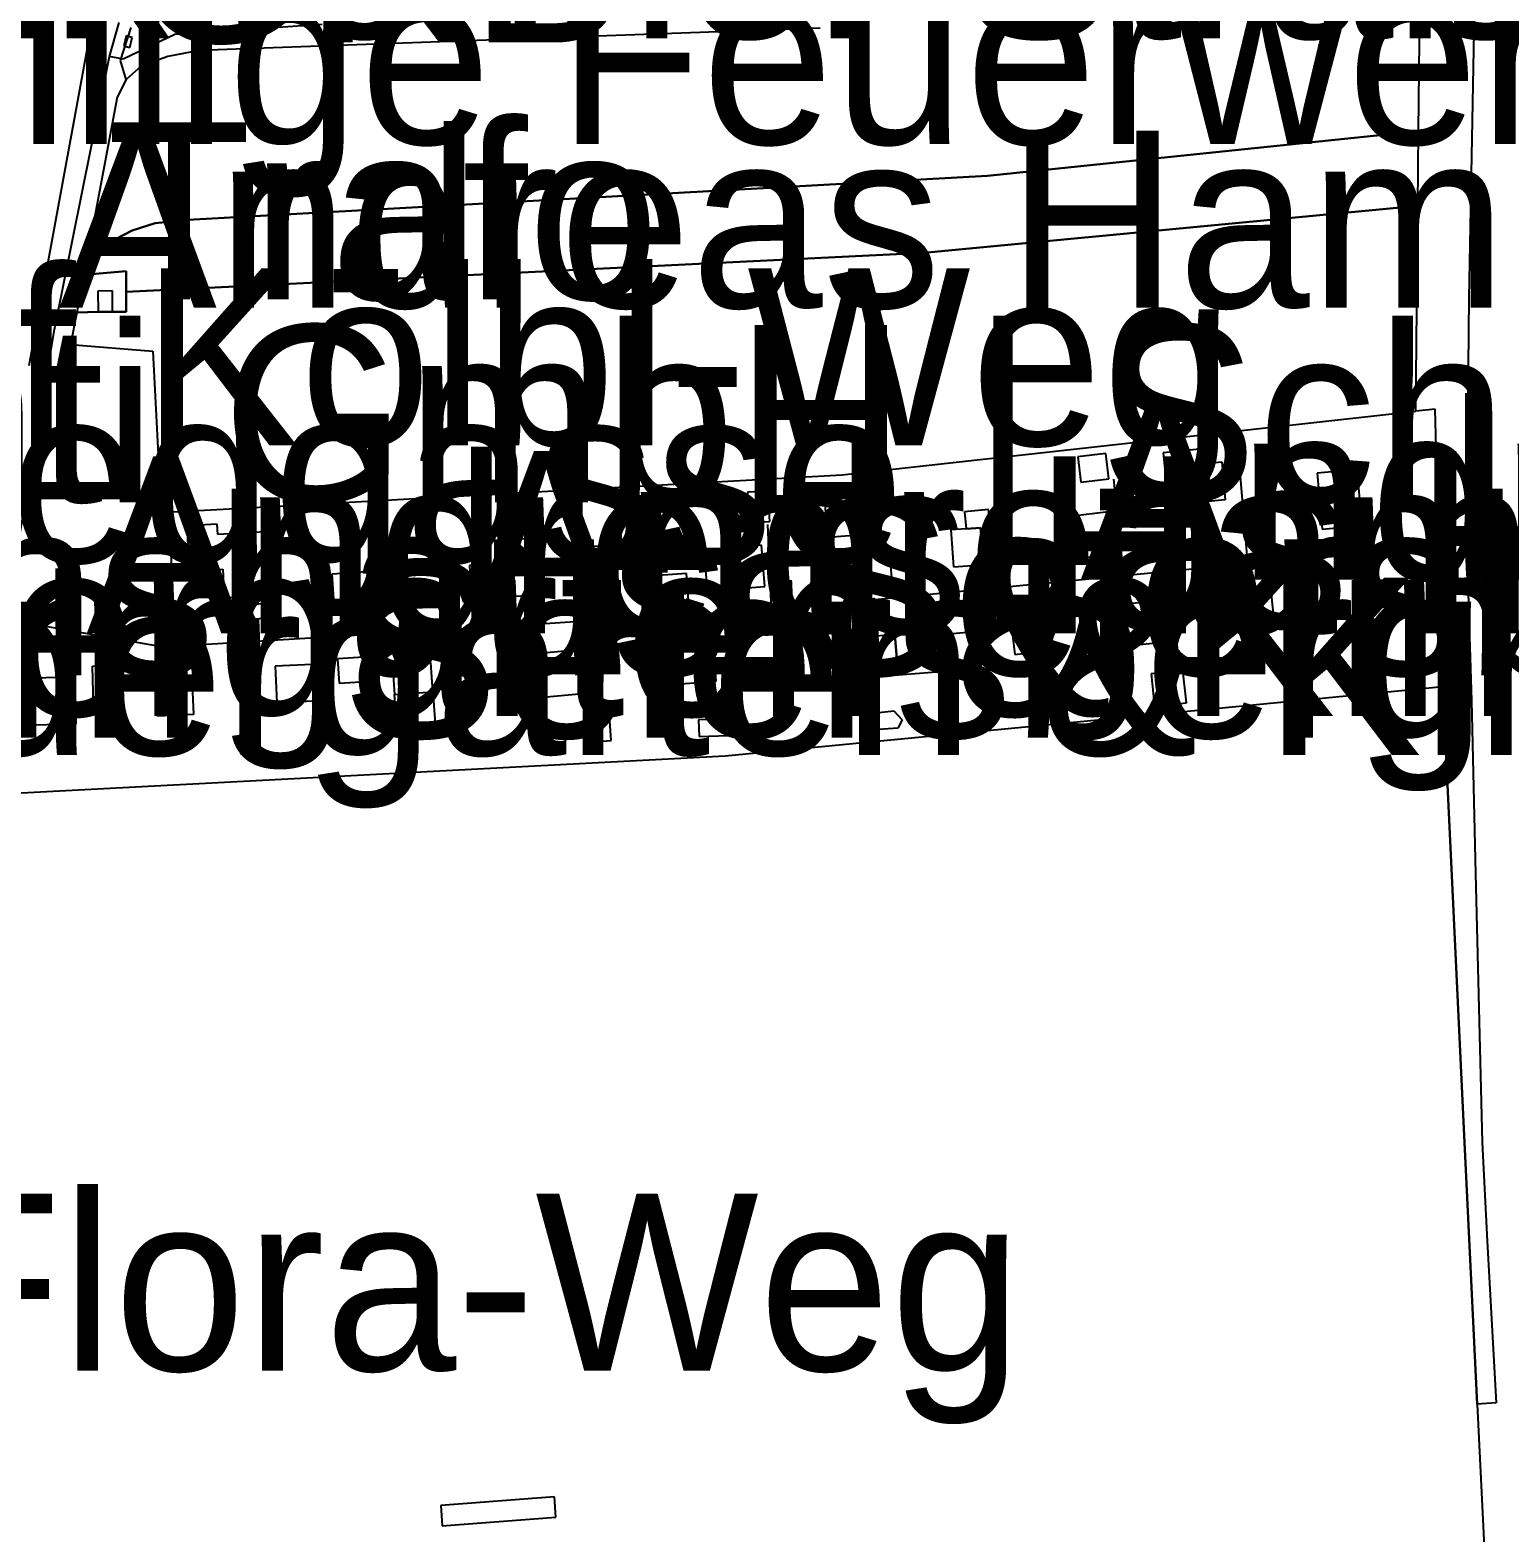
# Model space of a CAD drawing. Extents: x -3657 to 4700, y -7332 to 8131.
# Drawn here: x -2778.2 to -2415.4, y 1526.3 to 1894.7 of the extents above; entities that cross this region are included whole.
import ezdxf

# ---------------------------------------------------------------- set-up
doc = ezdxf.new("R2010")
doc.units = 0
for name, color, linetype in [('OSM_BUILDING_DETACHED', 9, 'CONTINUOUS'), ('OSM_BUILDING_GARAGE', 9, 'CONTINUOUS'), ('OSM_BUILDING_RESIDENTIAL', 9, 'CONTINUOUS'), ('OSM_BUILDING_SERVICE', 9, 'CONTINUOUS'), ('OSM_BUILDING_YES', 9, 'CONTINUOUS'), ('OSM_HIGHWAY_CYCLEWAY', 8, 'CONTINUOUS'), ('OSM_HIGHWAY_RESIDENTIAL', 8, 'CONTINUOUS'), ('OSM_HIGHWAY_SERVICE', 8, 'CONTINUOUS'), ('OSM_LABELS', 8, 'CONTINUOUS'), ('OSM_LANDUSE_FARMLAND', 3, 'CONTINUOUS'), ('OSM_LANDUSE_MEADOW', 3, 'CONTINUOUS'), ('OSM_LEISURE_SWIMMING_POOL', 3, 'CONTINUOUS'), ('OSM_NATURAL_WATER', 4, 'CONTINUOUS'), ('OSM_RAILWAY_RAIL', 5, 'CONTINUOUS')]:
    doc.layers.add(name, color=color, linetype=linetype)

msp = doc.modelspace()

# ---------------------------------------------------------------- linework, layer by layer
at = {"layer": 'OSM_BUILDING_DETACHED'}
for p, q in [((-2489.877566, 1792.144645), (-2500.404798, 1791.088293)), ((-2500.404798, 1791.088293), (-2499.426403, 1781.2809)), ((-2489.46042, 1788.541929), (-2489.877566, 1792.144645)), ((-2488.891586, 1782.337252), (-2489.46042, 1788.541929)), ((-2452.781965, 1786.99632), (-2462.596258, 1786.128999)), ((-2451.568451, 1773.274866), (-2452.781965, 1786.99632)), ((-2571.660813, 1783.371365), (-2582.483839, 1782.559642)), ((-2570.750677, 1771.351194), (-2571.660813, 1783.371365)), ((-2462.596258, 1786.128999), (-2461.37516, 1772.396426)), ((-2627.846502, 1780.524775), (-2644.001405, 1779.468423)), ((-2644.001405, 1779.468423), (-2643.242959, 1768.015346)), ((-2626.966705, 1767.125786), (-2627.846502, 1780.524775)), ((-2582.483839, 1782.559642), (-2582.172876, 1778.489908)), ((-2499.426403, 1781.2809), (-2490.484323, 1782.192699)), ((-2490.484323, 1782.192699), (-2488.891586, 1782.337252)), ((-2582.172876, 1778.489908), (-2583.302961, 1778.400952)), ((-2583.302961, 1778.400952), (-2582.703788, 1770.450515)), ((-2513.768619, 1776.599594), (-2523.211273, 1775.509884)), ((-2512.570274, 1766.269585), (-2513.768619, 1776.599594)), ((-2732.269367, 1773.608451), (-2739.724892, 1773.208149)), ((-2739.724892, 1773.208149), (-2739.12572, 1762.122015)), ((-2732.132846, 1771.095445), (-2732.269367, 1773.608451)), ((-2548.649557, 1772.485382), (-2552.396281, 1772.229633)), ((-2552.396281, 1772.229633), (-2551.759186, 1763.178366)), ((-2545.130367, 1772.718891), (-2548.649557, 1772.485382)), ((-2544.644961, 1767.25922), (-2545.130367, 1772.718891)), ((-2523.211273, 1775.509884), (-2522.020513, 1765.179875)), ((-2461.37516, 1772.396426), (-2451.568451, 1773.274866)), ((-2718.958637, 1771.807093), (-2732.132846, 1771.095445)), ((-2718.116762, 1756.228683), (-2718.958637, 1771.807093)), ((-2643.242959, 1768.015346), (-2637.114714, 1768.415647)), ((-2637.251235, 1770.583949), (-2633.330068, 1770.839697)), ((-2637.114714, 1768.415647), (-2637.251235, 1770.583949)), ((-2633.330068, 1770.839697), (-2633.057027, 1766.725485)), ((-2598.851107, 1768.460125), (-2608.839842, 1767.648402)), ((-2598.031985, 1758.352507), (-2598.851107, 1768.460125)), ((-2582.703788, 1770.450515), (-2570.750677, 1771.351194)), ((-2633.057027, 1766.725485), (-2626.966705, 1767.125786)), ((-2608.688153, 1765.780328), (-2612.859607, 1765.446743)), ((-2612.859607, 1765.446743), (-2612.275603, 1758.230192)), ((-2608.839842, 1767.648402), (-2608.688153, 1765.780328)), ((-2542.930873, 1767.414893), (-2544.644961, 1767.25922)), ((-2542.680586, 1763.823297), (-2542.930873, 1767.414893)), ((-2522.020513, 1765.179875), (-2512.570274, 1766.269585)), ((-2739.12572, 1762.122015), (-2730.942086, 1762.566794)), ((-2730.942086, 1762.566794), (-2730.562863, 1755.561514)), ((-2691.047819, 1762.266568), (-2704.184106, 1761.35477)), ((-2704.184106, 1761.35477), (-2703.668363, 1754.015904)), ((-2690.365218, 1752.537012), (-2691.047819, 1762.266568)), ((-2665.131715, 1763.700983), (-2670.4105, 1763.478593)), ((-2670.4105, 1763.478593), (-2669.887172, 1753.882471)), ((-2661.415328, 1763.856655), (-2665.131715, 1763.700983)), ((-2660.90717, 1754.382848), (-2661.415328, 1763.856655)), ((-2551.759186, 1763.178366), (-2542.680586, 1763.823297)), ((-2612.275603, 1758.230192), (-2608.6654, 1758.519299)), ((-2608.6654, 1758.519299), (-2608.581971, 1757.496306)), ((-2608.581971, 1757.496306), (-2598.031985, 1758.352507)), ((-2473.881937, 1757.17384), (-2482.733003, 1756.239803)), ((-2472.888372, 1747.811228), (-2473.881937, 1757.17384)), ((-2450.52938, 1759.631248), (-2441.31426, 1760.331776)), ((-2449.808856, 1750.135202), (-2450.52938, 1759.631248)), ((-2441.31426, 1760.331776), (-2440.593736, 1750.83573)), ((-2730.562863, 1755.561514), (-2718.116762, 1756.228683)), ((-2703.668363, 1754.015904), (-2699.390727, 1754.316131)), ((-2699.390727, 1754.316131), (-2699.223868, 1751.91432)), ((-2669.887172, 1753.882471), (-2660.90717, 1754.382848)), ((-2499.858717, 1754.99442), (-2512.919159, 1753.68232)), ((-2512.919159, 1753.68232), (-2511.902842, 1743.552462)), ((-2498.834815, 1744.875681), (-2499.858717, 1754.99442)), ((-2482.733003, 1756.239803), (-2481.739439, 1746.87719)), ((-2699.223868, 1751.91432), (-2690.365218, 1752.537012)), ((-2529.013386, 1752.214547), (-2537.856868, 1751.169314)), ((-2537.856868, 1751.169314), (-2536.719199, 1741.651029)), ((-2527.883302, 1742.696261), (-2529.013386, 1752.214547)), ((-2440.593736, 1750.83573), (-2449.808856, 1750.135202)), ((-2582.658282, 1747.266372), (-2592.434652, 1746.621442)), ((-2592.434652, 1746.621442), (-2591.744466, 1736.157999)), ((-2581.97568, 1736.80293), (-2582.658282, 1747.266372)), ((-2556.787684, 1747.299731), (-2566.192416, 1746.532486)), ((-2566.192416, 1746.532486), (-2565.380879, 1736.669496)), ((-2556.689086, 1746.287857), (-2556.787684, 1747.299731)), ((-2555.976147, 1737.436741), (-2556.689086, 1746.287857)), ((-2481.739439, 1746.87719), (-2472.888372, 1747.811228)), ((-2643.58426, 1742.774097), (-2653.390968, 1741.917896)), ((-2642.658956, 1732.088265), (-2643.58426, 1742.774097)), ((-2610.675282, 1744.975757), (-2620.474406, 1744.286348)), ((-2620.474406, 1744.286348), (-2619.78422, 1734.412239)), ((-2609.985096, 1735.090528), (-2610.675282, 1744.975757)), ((-2536.719199, 1741.651029), (-2527.883302, 1742.696261)), ((-2511.902842, 1743.552462), (-2498.834815, 1744.875681)), ((-2709.007824, 1739.193621), (-2718.06367, 1738.815558)), ((-2718.06367, 1738.815558), (-2717.684447, 1729.919964)), ((-2708.6286, 1730.298027), (-2709.007824, 1739.193621)), ((-2679.898661, 1739.716237), (-2689.303393, 1739.060187)), ((-2689.303393, 1739.060187), (-2688.795234, 1731.832517)), ((-2679.390502, 1732.499686), (-2679.898661, 1739.716237)), ((-2653.390968, 1741.917896), (-2652.465664, 1731.243183)), ((-2777.935408, 1735.935609), (-2767.226149, 1736.191358)), ((-2777.654783, 1724.30462), (-2777.935408, 1735.935609)), ((-2767.226149, 1736.191358), (-2766.945524, 1724.560368)), ((-2747.339691, 1735.679861), (-2738.48104, 1736.080163)), ((-2746.93013, 1726.550758), (-2747.339691, 1735.679861)), ((-2738.48104, 1736.080163), (-2738.063895, 1726.951059)), ((-2619.78422, 1734.412239), (-2609.985096, 1735.090528)), ((-2591.744466, 1736.157999), (-2581.97568, 1736.80293)), ((-2565.380879, 1736.669496), (-2555.976147, 1737.436741)), ((-2688.795234, 1731.832517), (-2679.390502, 1732.499686)), ((-2652.465664, 1731.243183), (-2642.658956, 1732.088265)), ((-2717.684447, 1729.919964), (-2708.6286, 1730.298027)), ((-2766.945524, 1724.560368), (-2777.654783, 1724.30462)), ((-2738.063895, 1726.951059), (-2746.93013, 1726.550758))]:
    msp.add_line(p, q, dxfattribs=at)
at = {"layer": 'OSM_BUILDING_GARAGE'}
for p, q in [((-2514.443636, 1790.93262), (-2521.307574, 1790.143136)), ((-2513.715528, 1784.683465), (-2514.443636, 1790.93262)), ((-2521.307574, 1790.143136), (-2520.579465, 1783.882862)), ((-2489.46042, 1788.541929), (-2486.017075, 1788.864394)), ((-2488.891586, 1782.337252), (-2489.46042, 1788.541929)), ((-2486.017075, 1788.864394), (-2485.1752, 1779.53514)), ((-2520.579465, 1783.882862), (-2513.715528, 1784.683465)), ((-2597.303877, 1781.7368), (-2602.317206, 1781.425454)), ((-2602.317206, 1781.425454), (-2601.862138, 1773.986513)), ((-2596.848809, 1774.297859), (-2597.303877, 1781.7368)), ((-2490.484323, 1782.192699), (-2488.891586, 1782.337252)), ((-2490.203698, 1779.079241), (-2490.484323, 1782.192699)), ((-2485.1752, 1779.53514), (-2490.203698, 1779.079241)), ((-2601.862138, 1773.986513), (-2596.848809, 1774.297859)), ((-2567.413514, 1766.60317), (-2574.110594, 1766.047196)), ((-2574.110594, 1766.047196), (-2573.602435, 1759.886997)), ((-2566.905355, 1760.442971), (-2567.413514, 1766.60317)), ((-2656.18205, 1764.079045), (-2660.376257, 1763.901133)), ((-2660.376257, 1763.901133), (-2660.012203, 1755.939577)), ((-2655.742151, 1756.139728), (-2656.18205, 1764.079045)), ((-2617.235841, 1761.510443), (-2624.092194, 1761.010065)), ((-2624.092194, 1761.010065), (-2623.621957, 1754.494043)), ((-2616.765604, 1754.99442), (-2617.235841, 1761.510443)), ((-2573.602435, 1759.886997), (-2566.905355, 1760.442971)), ((-2660.012203, 1755.939577), (-2655.742151, 1756.139728)), ((-2623.621957, 1754.494043), (-2616.765604, 1754.99442)), ((-2557.242752, 1752.225666), (-2545.228965, 1753.337615)), ((-2556.787684, 1747.299731), (-2557.242752, 1752.225666)), ((-2545.228965, 1753.337615), (-2544.682884, 1747.399806)), ((-2556.689086, 1746.287857), (-2556.787684, 1747.299731)), ((-2544.682884, 1747.399806), (-2556.689086, 1746.287857)), ((-2762.880253, 1738.7822), (-2757.99586, 1738.937872)), ((-2762.576874, 1729.375109), (-2762.880253, 1738.7822)), ((-2757.99586, 1738.937872), (-2757.692481, 1729.530782)), ((-2696.303851, 1741.017218), (-2702.803734, 1740.561318)), ((-2702.803734, 1740.561318), (-2702.394173, 1734.61239)), ((-2695.886705, 1735.068289), (-2696.303851, 1741.017218)), ((-2702.394173, 1734.61239), (-2695.886705, 1735.068289)), ((-2495.520405, 1737.792565), (-2503.3324, 1736.958603)), ((-2503.3324, 1736.958603), (-2502.482941, 1728.963687)), ((-2494.670945, 1729.78653), (-2495.520405, 1737.792565)), ((-2757.692481, 1729.530782), (-2762.576874, 1729.375109)), ((-2636.234917, 1727.729424), (-2642.46176, 1727.262405)), ((-2635.688836, 1720.557351), (-2636.234917, 1727.729424)), ((-2502.482941, 1728.963687), (-2494.670945, 1729.78653)), ((-2642.46176, 1727.262405), (-2641.923263, 1720.090332)), ((-2641.923263, 1720.090332), (-2635.688836, 1720.557351))]:
    msp.add_line(p, q, dxfattribs=at)
at = {"layer": 'OSM_BUILDING_RESIDENTIAL'}
for p, q in [((-2543.173576, 1777.177808), (-2549.059118, 1776.599594)), ((-2549.059118, 1776.599594), (-2548.649557, 1772.485382)), ((-2542.983964, 1775.287494), (-2543.173576, 1777.177808)), ((-2539.88192, 1775.58772), (-2542.983964, 1775.287494)), ((-2539.131058, 1767.781836), (-2539.88192, 1775.58772)), ((-2548.649557, 1772.485382), (-2545.130367, 1772.718891)), ((-2545.130367, 1772.718891), (-2544.644961, 1767.25922)), ((-2656.402, 1769.994615), (-2661.642862, 1769.794465)), ((-2661.642862, 1769.794465), (-2661.415328, 1763.856655)), ((-2656.18205, 1764.079045), (-2656.402, 1769.994615)), ((-2544.644961, 1767.25922), (-2542.930873, 1767.414893)), ((-2542.930873, 1767.414893), (-2539.131058, 1767.781836)), ((-2661.415328, 1763.856655), (-2660.376257, 1763.901133)), ((-2660.376257, 1763.901133), (-2656.18205, 1764.079045)), ((-2566.192416, 1746.532486), (-2570.652079, 1746.165543)), ((-2570.652079, 1746.165543), (-2569.848126, 1736.302553)), ((-2565.380879, 1736.669496), (-2566.192416, 1746.532486)), ((-2569.848126, 1736.302553), (-2565.380879, 1736.669496)), ((-2688.795234, 1731.832517), (-2679.390502, 1732.499686)), ((-2688.249153, 1724.104469), (-2688.795234, 1731.832517)), ((-2679.390502, 1732.499686), (-2678.844421, 1724.760519)), ((-2678.844421, 1724.760519), (-2688.249153, 1724.104469))]:
    msp.add_line(p, q, dxfattribs=at)
at = {"layer": 'OSM_BUILDING_SERVICE'}
for p, q in [((-2754.620774, 1893.276431), (-2755.212362, 1890.841262)), ((-2755.212362, 1890.841262), (-2753.748561, 1890.485438)), ((-2753.156973, 1892.920607), (-2754.620774, 1893.276431)), ((-2753.748561, 1890.485438), (-2753.156973, 1892.920607))]:
    msp.add_line(p, q, dxfattribs=at)
at = {"layer": 'OSM_BUILDING_YES'}
for p, q in [((-2757.99586, 1830.762643), (-2761.560556, 1830.707045)), ((-2761.560556, 1830.707045), (-2761.477127, 1825.614318)), ((-2757.920015, 1825.669915), (-2757.99586, 1830.762643)), ((-2761.477127, 1825.614318), (-2757.920015, 1825.669915)), ((-2572.33583, 1747.911303), (-2580.049227, 1747.255253)), ((-2580.049227, 1747.255253), (-2578.81296, 1732.699837)), ((-2571.736657, 1740.872664), (-2572.33583, 1747.911303)), ((-2574.914547, 1740.605796), (-2571.736657, 1740.872664)), ((-2574.269867, 1733.0779), (-2574.914547, 1740.605796)), ((-2578.81296, 1732.699837), (-2574.269867, 1733.0779)), ((-2607.156092, 1725.916946), (-2614.323408, 1725.62784)), ((-2614.323408, 1725.62784), (-2614.15655, 1721.558105)), ((-2606.989234, 1721.847212), (-2607.156092, 1725.916946)), ((-2614.15655, 1721.558105), (-2606.989234, 1721.847212))]:
    msp.add_line(p, q, dxfattribs=at)
at = {"layer": 'OSM_HIGHWAY_CYCLEWAY'}
for p, q in [((-2742.667663, 1893.665613), (-2755.326129, 1887.616609)), ((-2706.558043, 1896.111901), (-2742.667663, 1893.665613)), ((-2755.326129, 1887.616609), (-2758.716383, 1888.272659))]:
    msp.add_line(p, q, dxfattribs=at)
at = {"layer": 'OSM_HIGHWAY_RESIDENTIAL'}
for p, q in [((-2758.716383, 1888.272659), (-2756.29694, 1896.590039)), ((-2772.163633, 1821.299955), (-2758.716383, 1888.272659)), ((-2782.721204, 1758.819525), (-2772.163633, 1821.299955)), ((-2479.68405, 1763.97897), (-2444.871372, 1767.325937)), ((-2596.515093, 1752.726043), (-2510.067402, 1761.043424)), ((-2510.067402, 1761.043424), (-2498.33424, 1762.177612)), ((-2498.33424, 1762.177612), (-2479.68405, 1763.97897)), ((-2780.256254, 1750.201918), (-2775.773837, 1748.85646)), ((-2651.919583, 1749.30124), (-2639.632755, 1750.057365)), ((-2639.632755, 1750.057365), (-2596.515093, 1752.726043)), ((-2775.773837, 1748.85646), (-2745.572512, 1743.507984)), ((-2745.572512, 1743.507984), (-2651.919583, 1749.30124))]:
    msp.add_line(p, q, dxfattribs=at)
at = {"layer": 'OSM_HIGHWAY_SERVICE'}
for p, q in [((-2481.868375, 1789.18686), (-2479.68405, 1763.97897)), ((-2512.593028, 1784.627868), (-2510.067402, 1761.043424)), ((-2743.790163, 1773.942035), (-2743.236498, 1750.402069)), ((-2597.417643, 1773.530614), (-2596.515093, 1752.726043)), ((-2653.15585, 1769.67215), (-2651.919583, 1749.30124)), ((-2496.817348, 1742.106928), (-2498.33424, 1762.177612)), ((-2743.236498, 1750.402069), (-2745.572512, 1743.507984)), ((-2638.199292, 1731.131989), (-2639.632755, 1750.057365)), ((-2500.791606, 1741.995733), (-2496.817348, 1742.106928))]:
    msp.add_line(p, q, dxfattribs=at)
at = {"layer": 'OSM_LANDUSE_FARMLAND'}
for p, q in [((-2437.757147, 1869.969974), (-2437.453769, 1899.458869)), ((-2584.501306, 1895.200103), (-2736.698692, 1889.695954)), ((-2744.427258, 1888.272659), (-2750.94231, 1885.83749)), ((-2736.698692, 1889.695954), (-2744.427258, 1888.272659)), ((-2754.605605, 1882.579479), (-2756.843021, 1878.309593)), ((-2750.94231, 1885.83749), (-2754.605605, 1882.579479)), ((-2756.843021, 1878.309593), (-2763.873817, 1840.836903)), ((-2437.757147, 1869.969974), (-2543.439032, 1858.983915)), ((-2543.439032, 1858.983915), (-2437.757147, 1869.969974)), ((-2437.939174, 1851.667289), (-2437.757147, 1869.969974)), ((-2543.439032, 1858.983915), (-2739.520112, 1848.220246)), ((-2739.520112, 1848.220246), (-2543.439032, 1858.983915)), ((-2559.078191, 1840.080778), (-2437.939174, 1851.667289)), ((-2437.939174, 1851.667289), (-2559.078191, 1840.080778)), ((-2438.454918, 1801.307107), (-2437.939174, 1851.667289)), ((-2753.149389, 1845.573807), (-2759.452076, 1842.326915)), ((-2759.452076, 1842.326915), (-2753.149389, 1845.573807)), ((-2747.483796, 1847.397404), (-2753.149389, 1845.573807)), ((-2753.149389, 1845.573807), (-2747.483796, 1847.397404)), ((-2739.520112, 1848.220246), (-2747.483796, 1847.397404)), ((-2747.483796, 1847.397404), (-2739.520112, 1848.220246)), ((-2759.452076, 1842.326915), (-2763.873817, 1840.836903)), ((-2763.873817, 1840.836903), (-2759.452076, 1842.326915)), ((-2763.873817, 1840.836903), (-2765.019071, 1834.710063)), ((-2754.605605, 1830.518014), (-2559.078191, 1840.080778)), ((-2559.078191, 1840.080778), (-2754.605605, 1830.518014)), ((-2765.019071, 1834.710063), (-2754.605605, 1835.599622)), ((-2754.605605, 1835.599622), (-2754.605605, 1830.518014)), ((-2754.605605, 1830.518014), (-2754.567683, 1825.647676)), ((-2766.740743, 1825.525362), (-2768.219713, 1817.652761)), ((-2761.477127, 1825.614318), (-2766.740743, 1825.525362)), ((-2757.920015, 1825.669915), (-2761.477127, 1825.614318)), ((-2754.567683, 1825.647676), (-2757.920015, 1825.669915)), ((-2768.219713, 1817.652761), (-2748.098137, 1816.029315)), ((-2748.098137, 1816.029315), (-2745.997242, 1776.455041)), ((-2579.108754, 1785.728698), (-2438.454918, 1801.307107)), ((-2730.790397, 1777.300122), (-2579.108754, 1785.728698)), ((-2745.997242, 1776.455041), (-2730.790397, 1777.300122)), ((-2607.74768, 1716.85456), (-2431.848852, 1733.845145)), ((-2431.848852, 1733.845145), (-2426.494222, 1622.072004)), ((-2788.371627, 1707.291796), (-2607.74768, 1716.85456)), ((-2426.494222, 1622.072004), (-2423.422515, 1557.923651)), ((-2423.422515, 1557.923651), (-2415.413324, 1394.567185))]:
    msp.add_line(p, q, dxfattribs=at)
at = {"layer": 'OSM_LANDUSE_MEADOW'}
for p, q in [((-2423.99135, 1908.209909), (-2425.417229, 1829.105838)), ((-2437.757147, 1869.969974), (-2437.453769, 1899.458869)), ((-2756.0239, 1887.260785), (-2753.384507, 1895.389134)), ((-2584.501306, 1895.200103), (-2736.698692, 1889.695954)), ((-2754.605605, 1882.579479), (-2756.0239, 1887.260785)), ((-2744.427258, 1888.272659), (-2750.94231, 1885.83749)), ((-2736.698692, 1889.695954), (-2744.427258, 1888.272659)), ((-2750.94231, 1885.83749), (-2754.605605, 1882.579479)), ((-2437.939174, 1851.667289), (-2437.757147, 1869.969974)), ((-2438.454918, 1801.307107), (-2437.939174, 1851.667289)), ((-2765.019071, 1834.710063), (-2766.740743, 1825.525362)), ((-2754.605605, 1835.599622), (-2765.019071, 1834.710063)), ((-2754.605605, 1830.518014), (-2754.605605, 1835.599622)), ((-2754.567683, 1825.647676), (-2754.605605, 1830.518014)), ((-2425.417229, 1829.105838), (-2426.023986, 1769.927898)), ((-2766.740743, 1825.525362), (-2761.477127, 1825.614318)), ((-2761.477127, 1825.614318), (-2757.920015, 1825.669915)), ((-2757.920015, 1825.669915), (-2754.567683, 1825.647676)), ((-2433.714629, 1801.829723), (-2438.454918, 1801.307107)), ((-2432.683143, 1764.212479), (-2433.714629, 1801.829723)), ((-2426.023986, 1769.927898), (-2424.802887, 1730.275788)), ((-2431.848852, 1733.845145), (-2432.683143, 1764.212479)), ((-2426.494222, 1622.072004), (-2431.848852, 1733.845145)), ((-2424.802887, 1730.275788), (-2423.786569, 1687.966118)), ((-2423.786569, 1687.966118), (-2422.163495, 1622.072004)), ((-2423.422515, 1557.923651), (-2426.494222, 1622.072004)), ((-2422.163495, 1622.072004), (-2420.942396, 1597.875988)), ((-2420.942396, 1597.875988), (-2418.758072, 1558.234997)), ((-2418.758072, 1558.234997), (-2423.422515, 1557.923651))]:
    msp.add_line(p, q, dxfattribs=at)
at = {"layer": 'OSM_LEISURE_SWIMMING_POOL'}
for p, q in [((-2724.320851, 1753.949187), (-2717.889228, 1754.405087)), ((-2724.062979, 1750.279755), (-2724.320851, 1753.949187)), ((-2717.889228, 1754.405087), (-2717.631356, 1750.735654)), ((-2717.631356, 1750.735654), (-2724.062979, 1750.279755)), ((-2571.531877, 1727.251286), (-2566.389612, 1727.829499)), ((-2566.389612, 1727.829499), (-2564.402483, 1725.61672)), ((-2572.813651, 1724.916192), (-2571.531877, 1727.251286)), ((-2571.296759, 1723.159312), (-2572.813651, 1724.916192)), ((-2564.402483, 1725.61672), (-2565.456723, 1723.626331)), ((-2565.456723, 1723.626331), (-2571.296759, 1723.159312))]:
    msp.add_line(p, q, dxfattribs=at)
at = {"layer": 'OSM_NATURAL_WATER'}
for p, q in [((-2649.629076, 1535.217647), (-2677.494387, 1533.060466)), ((-2677.494387, 1533.060466), (-2677.107579, 1528.078933)), ((-2649.242268, 1530.236115), (-2649.629076, 1535.217647)), ((-2677.107579, 1528.078933), (-2649.242268, 1530.236115))]:
    msp.add_line(p, q, dxfattribs=at)
at = {"layer": 'OSM_RAILWAY_RAIL'}
msp.add_line((-2763.100202, 1895.967348), (-2778.466321, 1812.393241), dxfattribs=at)

# ---------------------------------------------------------------- texts
at = {"layer": 'OSM_LABELS'}
for s, p in [('Feldkirchner Straße', (-2886.015158, 1892.703699)), ('GKB', (-2754.390207, 1891.673)), ('Freiwillige Feuerwehr Seiersberg', (-2923.193013, 1866.754852)), ('Andreas Hammer-Gasse', (-2771.085001, 1826.671977)), ('Trafo', (-2759.389884, 1828.703313)), ('Josef Kölbl-Weg', (-2905.727541, 1792.91051)), ('Karli Printi GmbH | Schul- und Bastelbedarf, Druckerei', (-3011.779521, 1778.998227)), ('Schmiedgasse', (-2944.565364, 1764.202886)), ('Andreas Hammer-Gasse', (-2520.692763, 1760.021127)), ('Andreas Hammer-Gasse', (-2764.374829, 1746.837763)), ('Andreas Hammer-Gasse', (-2671.043877, 1748.118234)), ('Vereinshaus Seiersberg-Pirka', (-2929.63222, 1736.571644)), ('Kindergarten & Kinderkrippe Seiersberg', (-2900.209761, 1726.584116)), ('TauchTurm Seiersberg', (-3014.846172, 1721.271646)), ('Kindergarten & Kinderkrippe Seiersberg', (-2879.136682, 1717.042532)), ('Paul Flora-Weg', (-2938.293732, 1566.108581))]:
    msp.add_text(s, height=43.418293, dxfattribs=at).set_placement(p)

doc.saveas('drawing.dxf')
